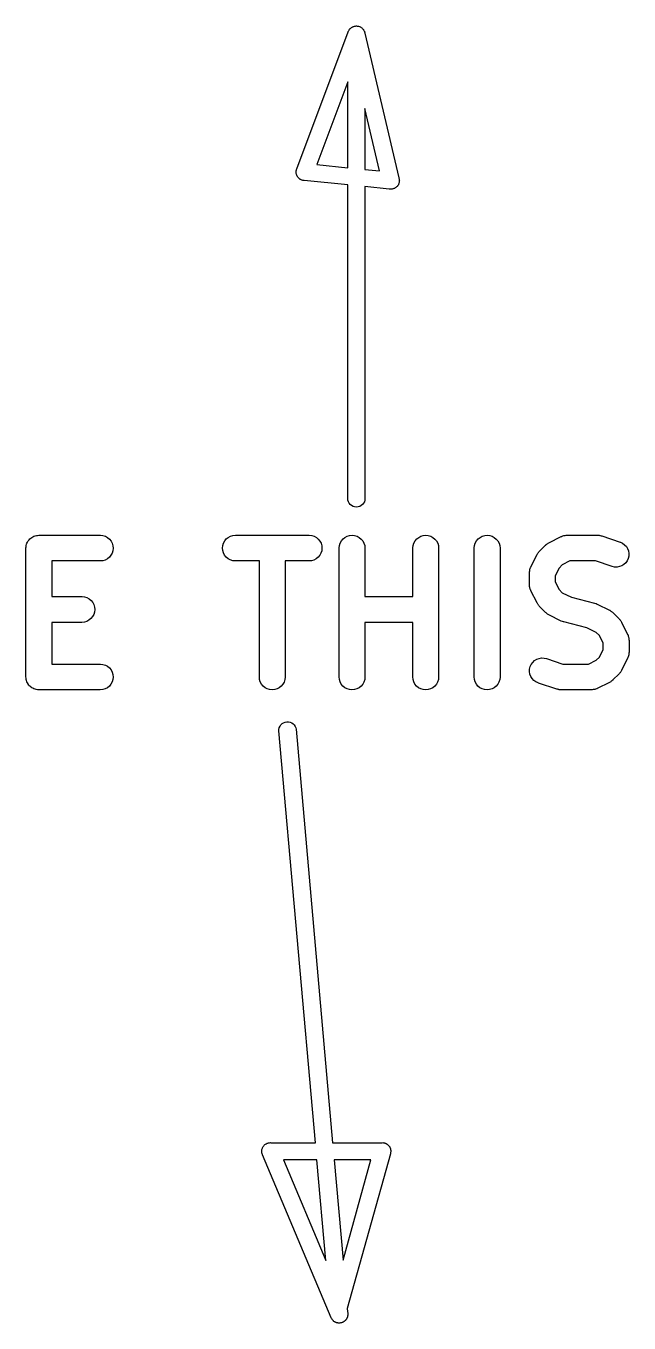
# Model space of a CAD drawing. Extents: x 74 to 212, y -170 to -83.
# Drawn here: x 124.38 to 131.4, y -148.91 to -133.81 of the extents above; entities that cross this region are included whole.
import ezdxf

# ---------------------------------------------------------------- set-up
doc = ezdxf.new("R2010")
doc.units = 0
doc.header["$MEASUREMENT"] = 0
doc.layers.add('BLACK', color=7, linetype='CONTINUOUS')

msp = doc.modelspace()

# ---------------------------------------------------------------- linework, layer by layer
at = {"layer": 'BLACK', "linetype": 'CONTINUOUS'}
for p, q in [((127.53, -135.469), (128.128, -133.875)), ((128.128, -133.875), (128.129, -133.87)), ((128.129, -133.87), (128.13, -133.869)), ((128.13, -133.867), (128.134, -133.86)), ((128.13, -133.869), (128.13, -133.867)), ((128.134, -133.86), (128.138, -133.853)), ((128.138, -133.853), (128.139, -133.851)), ((128.138, -133.853), (128.138, -133.853)), ((128.138, -133.853), (128.138, -133.853)), ((128.139, -133.851), (128.14, -133.85)), ((128.14, -133.85), (128.145, -133.844)), ((128.145, -133.844), (128.15, -133.837)), ((128.15, -133.837), (128.151, -133.836)), ((128.15, -133.837), (128.15, -133.837)), ((128.15, -133.837), (128.15, -133.837)), ((128.151, -133.836), (128.152, -133.835)), ((128.152, -133.835), (128.158, -133.829)), ((128.158, -133.829), (128.164, -133.824)), ((128.164, -133.824), (128.166, -133.823)), ((128.164, -133.824), (128.164, -133.824)), ((128.164, -133.824), (128.164, -133.824)), ((128.166, -133.823), (128.167, -133.822)), ((128.167, -133.822), (128.174, -133.818)), ((128.174, -133.818), (128.181, -133.814)), ((128.181, -133.814), (128.181, -133.814)), ((128.181, -133.814), (128.182, -133.814)), ((128.182, -133.814), (128.183, -133.814)), ((128.183, -133.814), (128.185, -133.813)), ((128.185, -133.813), (128.192, -133.81)), ((128.192, -133.81), (128.2, -133.808)), ((128.2, -133.808), (128.2, -133.808)), ((128.2, -133.808), (128.2, -133.808)), ((128.2, -133.808), (128.202, -133.808)), ((128.202, -133.808), (128.203, -133.807)), ((128.203, -133.807), (128.212, -133.806)), ((128.212, -133.806), (128.22, -133.805)), ((128.22, -133.805), (128.22, -133.805)), ((128.22, -133.805), (128.22, -133.805)), ((128.22, -133.805), (128.221, -133.805)), ((128.221, -133.805), (128.223, -133.805)), ((128.223, -133.805), (128.231, -133.806)), ((128.231, -133.806), (128.239, -133.807)), ((128.239, -133.807), (128.239, -133.807)), ((128.239, -133.807), (128.239, -133.807)), ((128.239, -133.807), (128.241, -133.807)), ((128.241, -133.807), (128.243, -133.807)), ((128.243, -133.807), (128.25, -133.809)), ((128.25, -133.809), (128.258, -133.812)), ((128.258, -133.812), (128.258, -133.812)), ((128.258, -133.812), (128.258, -133.812)), ((128.258, -133.812), (128.26, -133.812)), ((128.26, -133.812), (128.262, -133.813)), ((128.262, -133.813), (128.269, -133.817)), ((128.269, -133.817), (128.276, -133.82)), ((128.276, -133.82), (128.276, -133.82)), ((128.276, -133.82), (128.276, -133.82)), ((128.276, -133.82), (128.277, -133.821)), ((128.277, -133.821), (128.279, -133.822)), ((128.279, -133.822), (128.285, -133.827)), ((128.285, -133.827), (128.292, -133.832)), ((128.292, -133.832), (128.292, -133.832)), ((128.292, -133.832), (128.292, -133.832)), ((128.292, -133.832), (128.293, -133.834)), ((128.293, -133.834), (128.294, -133.835)), ((128.294, -133.835), (128.299, -133.841)), ((128.299, -133.841), (128.305, -133.847)), ((128.305, -133.847), (128.305, -133.847)), ((128.305, -133.847), (128.305, -133.847)), ((128.305, -133.847), (128.306, -133.849)), ((128.306, -133.849), (128.307, -133.85)), ((128.307, -133.85), (128.31, -133.857)), ((128.31, -133.857), (128.315, -133.864)), ((128.315, -133.864), (128.315, -133.864)), ((128.315, -133.864), (128.315, -133.864)), ((128.315, -133.864), (128.315, -133.866)), ((128.315, -133.866), (128.316, -133.867)), ((128.316, -133.867), (128.318, -133.875)), ((128.318, -133.875), (128.319, -133.878)), ((128.319, -133.878), (128.319, -133.878)), ((128.319, -133.878), (128.321, -133.883)), ((128.321, -133.883), (128.321, -133.884)), ((128.321, -133.884), (128.322, -133.886)), ((128.322, -133.886), (128.322, -133.889)), ((128.322, -133.889), (128.719, -135.575)), ((128.123, -134.457), (127.762, -135.419)), ((128.123, -135.455), (128.123, -134.457)), ((128.494, -135.492), (128.323, -134.767)), ((128.323, -134.767), (128.323, -135.475)), ((127.762, -135.419), (128.123, -135.455)), ((127.523, -135.496), (127.524, -135.493)), ((127.523, -135.502), (127.523, -135.496)), ((127.523, -135.509), (127.523, -135.502)), ((127.523, -135.512), (127.523, -135.509)), ((127.523, -135.515), (127.523, -135.512)), ((127.524, -135.522), (127.523, -135.515)), ((127.524, -135.489), (127.526, -135.483)), ((127.524, -135.493), (127.524, -135.489)), ((127.525, -135.529), (127.524, -135.522)), ((127.526, -135.532), (127.525, -135.529)), ((127.526, -135.483), (127.527, -135.476)), ((127.527, -135.535), (127.526, -135.532)), ((127.527, -135.476), (127.53, -135.469)), ((127.529, -135.541), (127.527, -135.535)), ((127.532, -135.547), (127.529, -135.541)), ((127.533, -135.55), (127.532, -135.547)), ((127.534, -135.553), (127.533, -135.55)), ((127.538, -135.559), (127.534, -135.553)), ((127.541, -135.564), (127.538, -135.559)), ((127.544, -135.567), (127.541, -135.564)), ((127.545, -135.569), (127.544, -135.567)), ((127.55, -135.574), (127.545, -135.569)), ((127.554, -135.579), (127.55, -135.574)), ((127.557, -135.581), (127.554, -135.579)), ((127.559, -135.583), (127.557, -135.581)), ((127.565, -135.587), (127.559, -135.583)), ((127.57, -135.591), (127.565, -135.587)), ((127.573, -135.592), (127.57, -135.591)), ((127.576, -135.594), (127.573, -135.592)), ((127.582, -135.597), (127.576, -135.594)), ((127.588, -135.6), (127.582, -135.597)), ((127.591, -135.601), (127.588, -135.6)), ((127.594, -135.602), (127.591, -135.601)), ((127.6, -135.603), (127.594, -135.602)), ((127.607, -135.605), (127.6, -135.603)), ((127.615, -135.605), (127.607, -135.605)), ((128.123, -135.656), (127.615, -135.605)), ((128.323, -135.475), (128.494, -135.492)), ((128.719, -135.575), (128.719, -135.577)), ((128.719, -135.577), (128.721, -135.585)), ((128.721, -135.585), (128.722, -135.588)), ((128.722, -135.588), (128.722, -135.589)), ((128.722, -135.589), (128.723, -135.596)), ((128.723, -135.596), (128.723, -135.599)), ((128.723, -135.599), (128.724, -135.602)), ((128.724, -135.602), (128.723, -135.609)), ((128.123, -139.311), (128.123, -135.656)), ((128.605, -135.704), (128.323, -135.676)), ((128.323, -135.676), (128.323, -139.311)), ((128.607, -135.705), (128.605, -135.704)), ((128.615, -135.705), (128.607, -135.705)), ((128.618, -135.706), (128.615, -135.705)), ((128.62, -135.706), (128.618, -135.706)), ((128.627, -135.706), (128.62, -135.706)), ((128.63, -135.706), (128.627, -135.706)), ((128.633, -135.706), (128.63, -135.706)), ((128.639, -135.704), (128.633, -135.706)), ((128.646, -135.703), (128.639, -135.704)), ((128.649, -135.702), (128.646, -135.703)), ((128.652, -135.702), (128.649, -135.702)), ((128.658, -135.699), (128.652, -135.702)), ((128.665, -135.697), (128.658, -135.699)), ((128.667, -135.696), (128.665, -135.697)), ((128.67, -135.694), (128.667, -135.696)), ((128.676, -135.691), (128.67, -135.694)), ((128.682, -135.687), (128.676, -135.691)), ((128.684, -135.685), (128.682, -135.687)), ((128.687, -135.683), (128.684, -135.685)), ((128.691, -135.679), (128.687, -135.683)), ((128.697, -135.674), (128.691, -135.679)), ((128.698, -135.672), (128.697, -135.674)), ((128.701, -135.67), (128.698, -135.672)), ((128.704, -135.664), (128.701, -135.67)), ((128.709, -135.659), (128.704, -135.664)), ((128.71, -135.656), (128.709, -135.659)), ((128.712, -135.653), (128.71, -135.656)), ((128.714, -135.647), (128.712, -135.653)), ((128.717, -135.641), (128.714, -135.647)), ((128.718, -135.638), (128.717, -135.641)), ((128.719, -135.635), (128.718, -135.638)), ((128.721, -135.628), (128.719, -135.635)), ((128.722, -135.622), (128.721, -135.628)), ((128.723, -135.616), (128.722, -135.619)), ((128.722, -135.619), (128.722, -135.622)), ((128.723, -135.609), (128.723, -135.616)), ((128.125, -139.325), (128.123, -139.311)), ((128.13, -139.344), (128.125, -139.325)), ((128.14, -139.362), (128.13, -139.344)), ((128.152, -139.377), (128.14, -139.362)), ((128.167, -139.389), (128.152, -139.377)), ((128.294, -139.377), (128.279, -139.389)), ((128.307, -139.362), (128.294, -139.377)), ((128.316, -139.344), (128.307, -139.362)), ((128.322, -139.325), (128.316, -139.344)), ((128.323, -139.311), (128.322, -139.325)), ((128.185, -139.399), (128.167, -139.389)), ((128.203, -139.404), (128.185, -139.399)), ((128.223, -139.406), (128.203, -139.404)), ((128.243, -139.404), (128.223, -139.406)), ((128.262, -139.399), (128.243, -139.404)), ((128.279, -139.389), (128.262, -139.399)), ((124.388, -139.84), (124.392, -139.826)), ((124.392, -139.825), (124.399, -139.813)), ((124.392, -139.826), (124.392, -139.825)), ((124.392, -139.826), (124.392, -139.826)), ((124.399, -139.813), (124.406, -139.8)), ((124.406, -139.8), (124.416, -139.789)), ((124.406, -139.8), (124.406, -139.8)), ((124.406, -139.8), (124.406, -139.8)), ((124.416, -139.789), (124.425, -139.778)), ((124.425, -139.777), (124.436, -139.768)), ((124.425, -139.778), (124.425, -139.777)), ((124.425, -139.777), (124.425, -139.777)), ((124.436, -139.768), (124.447, -139.759)), ((124.447, -139.759), (124.448, -139.759)), ((124.448, -139.759), (124.461, -139.752)), ((124.448, -139.759), (124.448, -139.759)), ((124.461, -139.752), (124.473, -139.746)), ((124.473, -139.746), (124.474, -139.745)), ((124.474, -139.745), (124.488, -139.741)), ((124.474, -139.745), (124.474, -139.745)), ((124.488, -139.741), (124.501, -139.737)), ((124.501, -139.737), (124.502, -139.737)), ((124.502, -139.737), (124.516, -139.736)), ((124.502, -139.737), (124.502, -139.737)), ((124.516, -139.736), (124.53, -139.734)), ((124.53, -139.734), (125.245, -139.734)), ((125.245, -139.734), (125.247, -139.734)), ((125.247, -139.734), (125.276, -139.738)), ((125.276, -139.738), (125.304, -139.746)), ((125.304, -139.746), (125.329, -139.76)), ((125.329, -139.76), (125.352, -139.779)), ((125.352, -139.779), (125.37, -139.802)), ((125.37, -139.802), (125.384, -139.828)), ((125.384, -139.828), (125.392, -139.856)), ((126.669, -139.854), (126.678, -139.826)), ((126.678, -139.826), (126.692, -139.8)), ((126.692, -139.8), (126.71, -139.778)), ((126.71, -139.778), (126.733, -139.759)), ((126.733, -139.759), (126.759, -139.746)), ((126.759, -139.746), (126.787, -139.737)), ((126.787, -139.737), (126.816, -139.734)), ((126.816, -139.734), (127.673, -139.734)), ((127.673, -139.734), (127.675, -139.734)), ((127.675, -139.734), (127.704, -139.738)), ((127.704, -139.738), (127.732, -139.746)), ((127.732, -139.746), (127.758, -139.76)), ((127.758, -139.76), (127.78, -139.779)), ((127.78, -139.779), (127.799, -139.802)), ((127.799, -139.802), (127.812, -139.828)), ((127.812, -139.828), (127.82, -139.856)), ((128.026, -139.853), (128.035, -139.825)), ((128.035, -139.825), (128.049, -139.8)), ((128.049, -139.8), (128.068, -139.777)), ((128.068, -139.777), (128.091, -139.759)), ((128.091, -139.759), (128.117, -139.745)), ((128.117, -139.745), (128.145, -139.737)), ((128.145, -139.737), (128.174, -139.734)), ((128.174, -139.734), (128.203, -139.737)), ((128.203, -139.737), (128.231, -139.746)), ((128.231, -139.746), (128.257, -139.76)), ((128.257, -139.76), (128.28, -139.779)), ((128.28, -139.779), (128.298, -139.801)), ((128.298, -139.801), (128.312, -139.827)), ((128.312, -139.827), (128.32, -139.855)), ((128.884, -139.853), (128.892, -139.825)), ((128.892, -139.825), (128.906, -139.8)), ((128.906, -139.8), (128.925, -139.777)), ((128.925, -139.777), (128.948, -139.759)), ((128.948, -139.759), (128.974, -139.745)), ((128.974, -139.745), (129.002, -139.737)), ((129.002, -139.737), (129.031, -139.734)), ((129.031, -139.734), (129.06, -139.737)), ((129.06, -139.737), (129.088, -139.746)), ((129.088, -139.746), (129.114, -139.76)), ((129.114, -139.76), (129.137, -139.779)), ((129.137, -139.779), (129.155, -139.801)), ((129.155, -139.801), (129.169, -139.827)), ((129.169, -139.827), (129.177, -139.855)), ((129.598, -139.853), (129.607, -139.825)), ((129.607, -139.825), (129.621, -139.8)), ((129.621, -139.8), (129.64, -139.777)), ((129.64, -139.777), (129.662, -139.759)), ((129.662, -139.759), (129.688, -139.745)), ((129.688, -139.745), (129.716, -139.737)), ((129.716, -139.737), (129.746, -139.734)), ((129.746, -139.734), (129.775, -139.737)), ((129.775, -139.737), (129.803, -139.746)), ((129.803, -139.746), (129.828, -139.76)), ((129.828, -139.76), (129.851, -139.779)), ((129.851, -139.779), (129.869, -139.801)), ((129.869, -139.801), (129.883, -139.827)), ((129.883, -139.827), (129.892, -139.855)), ((130.438, -139.837), (130.444, -139.834)), ((130.444, -139.834), (130.449, -139.83)), ((130.449, -139.83), (130.456, -139.826)), ((130.456, -139.826), (130.463, -139.822)), ((130.463, -139.822), (130.606, -139.75)), ((130.606, -139.75), (130.608, -139.749)), ((130.608, -139.749), (130.612, -139.748)), ((130.612, -139.748), (130.616, -139.746)), ((130.616, -139.746), (130.626, -139.743)), ((130.626, -139.743), (130.635, -139.739)), ((130.635, -139.739), (130.64, -139.738)), ((130.64, -139.738), (130.644, -139.737)), ((130.644, -139.737), (130.654, -139.736)), ((130.654, -139.736), (130.664, -139.735)), ((130.664, -139.735), (130.669, -139.735)), ((130.669, -139.735), (130.673, -139.734)), ((130.673, -139.734), (131.03, -139.734)), ((131.03, -139.734), (131.032, -139.734)), ((131.032, -139.734), (131.041, -139.735)), ((131.041, -139.735), (131.049, -139.735)), ((131.049, -139.735), (131.055, -139.737)), ((131.055, -139.737), (131.061, -139.738)), ((131.061, -139.738), (131.069, -139.74)), ((131.069, -139.74), (131.078, -139.742)), ((131.078, -139.742), (131.292, -139.813)), ((131.292, -139.813), (131.294, -139.814)), ((131.294, -139.814), (131.32, -139.826)), ((131.32, -139.826), (131.344, -139.844)), ((124.38, -139.882), (124.382, -139.868)), ((124.38, -139.883), (124.38, -139.882)), ((124.38, -139.884), (124.38, -139.883)), ((124.38, -139.883), (124.38, -139.883)), ((124.38, -139.883), (124.38, -139.883)), ((124.38, -141.384), (124.38, -139.884)), ((124.382, -139.868), (124.383, -139.854)), ((124.383, -139.854), (124.384, -139.853)), ((124.383, -139.854), (124.383, -139.854)), ((124.384, -139.853), (124.388, -139.84)), ((125.369, -139.968), (125.35, -139.991)), ((125.383, -139.942), (125.369, -139.968)), ((125.391, -139.914), (125.383, -139.942)), ((125.395, -139.885), (125.391, -139.914)), ((125.392, -139.856), (125.395, -139.885)), ((126.666, -139.883), (126.669, -139.854)), ((126.669, -139.912), (126.666, -139.883)), ((126.677, -139.94), (126.669, -139.912)), ((126.69, -139.966), (126.677, -139.94)), ((126.709, -139.989), (126.69, -139.966)), ((127.797, -139.968), (127.779, -139.991)), ((127.811, -139.942), (127.797, -139.968)), ((127.82, -139.914), (127.811, -139.942)), ((127.82, -139.856), (127.823, -139.885)), ((127.823, -139.885), (127.82, -139.914)), ((128.023, -139.882), (128.026, -139.853)), ((128.023, -139.884), (128.023, -139.882)), ((128.023, -141.384), (128.023, -139.884)), ((128.32, -139.855), (128.323, -139.884)), ((128.323, -139.884), (128.323, -140.449)), ((128.88, -139.882), (128.884, -139.853)), ((128.88, -139.884), (128.88, -139.882)), ((128.88, -140.449), (128.88, -139.884)), ((129.177, -139.855), (129.18, -139.884)), ((129.18, -139.884), (129.18, -141.384)), ((129.595, -139.882), (129.598, -139.853)), ((129.595, -139.884), (129.595, -139.882)), ((129.595, -141.384), (129.595, -139.884)), ((129.892, -139.855), (129.895, -139.884)), ((129.895, -139.884), (129.895, -141.384)), ((130.253, -140.103), (130.325, -139.96)), ((130.325, -139.96), (130.326, -139.958)), ((130.326, -139.958), (130.33, -139.951)), ((130.33, -139.951), (130.334, -139.944)), ((130.334, -139.944), (130.338, -139.939)), ((130.338, -139.939), (130.342, -139.934)), ((130.342, -139.934), (130.347, -139.928)), ((130.347, -139.928), (130.353, -139.921)), ((130.353, -139.921), (130.424, -139.85)), ((130.424, -139.85), (130.426, -139.848)), ((130.426, -139.848), (130.432, -139.843)), ((130.432, -139.843), (130.438, -139.837)), ((131.344, -139.844), (131.364, -139.865)), ((131.364, -139.865), (131.379, -139.89)), ((131.379, -139.89), (131.39, -139.917)), ((131.393, -139.976), (131.386, -140.004)), ((131.39, -139.917), (131.394, -139.946)), ((131.394, -139.946), (131.393, -139.976)), ((125.245, -140.034), (124.68, -140.034)), ((124.68, -140.034), (124.68, -140.449)), ((125.274, -140.031), (125.245, -140.034)), ((125.302, -140.023), (125.274, -140.031)), ((125.328, -140.009), (125.302, -140.023)), ((125.35, -139.991), (125.328, -140.009)), ((126.731, -140.008), (126.709, -139.989)), ((126.757, -140.022), (126.731, -140.008)), ((126.785, -140.031), (126.757, -140.022)), ((126.814, -140.034), (126.785, -140.031)), ((126.816, -140.034), (126.814, -140.034)), ((127.095, -140.034), (126.816, -140.034)), ((127.095, -141.384), (127.095, -140.034)), ((127.673, -140.034), (127.395, -140.034)), ((127.395, -140.034), (127.395, -141.384)), ((127.702, -140.031), (127.673, -140.034)), ((127.73, -140.023), (127.702, -140.031)), ((127.756, -140.009), (127.73, -140.023)), ((127.779, -139.991), (127.756, -140.009)), ((130.241, -140.139), (130.242, -140.135)), ((130.242, -140.135), (130.243, -140.13)), ((130.243, -140.13), (130.246, -140.121)), ((130.246, -140.121), (130.25, -140.111)), ((130.25, -140.111), (130.252, -140.107)), ((130.252, -140.107), (130.253, -140.103)), ((130.582, -140.116), (130.537, -140.205)), ((130.619, -140.079), (130.582, -140.116)), ((130.708, -140.034), (130.619, -140.079)), ((131.006, -140.034), (130.708, -140.034)), ((131.197, -140.098), (131.006, -140.034)), ((131.226, -140.104), (131.197, -140.098)), ((131.255, -140.105), (131.226, -140.104)), ((131.284, -140.1), (131.255, -140.105)), ((131.311, -140.09), (131.284, -140.1)), ((131.336, -140.075), (131.311, -140.09)), ((131.357, -140.055), (131.336, -140.075)), ((131.374, -140.031), (131.357, -140.055)), ((131.386, -140.004), (131.374, -140.031)), ((130.237, -140.168), (130.238, -140.163)), ((130.237, -140.17), (130.237, -140.168)), ((130.237, -140.313), (130.237, -140.17)), ((130.238, -140.159), (130.24, -140.149)), ((130.238, -140.163), (130.238, -140.159)), ((130.24, -140.149), (130.241, -140.139)), ((130.537, -140.205), (130.537, -140.277)), ((130.537, -140.277), (130.582, -140.367)), ((130.238, -140.317), (130.237, -140.313)), ((130.238, -140.322), (130.238, -140.317)), ((130.239, -140.332), (130.238, -140.322)), ((130.24, -140.342), (130.239, -140.332)), ((130.242, -140.346), (130.24, -140.342)), ((130.242, -140.351), (130.242, -140.346)), ((130.246, -140.36), (130.242, -140.351)), ((130.249, -140.37), (130.246, -140.36)), ((130.251, -140.374), (130.249, -140.37)), ((130.252, -140.378), (130.251, -140.374)), ((130.253, -140.38), (130.252, -140.378)), ((130.325, -140.523), (130.253, -140.38)), ((130.582, -140.367), (130.619, -140.404)), ((130.619, -140.404), (130.725, -140.457)), ((124.68, -140.449), (125.03, -140.449)), ((125.03, -140.449), (125.032, -140.449)), ((125.032, -140.449), (125.061, -140.452)), ((125.061, -140.452), (125.089, -140.461)), ((125.089, -140.461), (125.115, -140.475)), ((125.115, -140.475), (125.137, -140.494)), ((125.137, -140.494), (125.156, -140.516)), ((125.156, -140.516), (125.169, -140.542)), ((125.169, -140.542), (125.178, -140.57)), ((125.178, -140.57), (125.18, -140.6)), ((128.323, -140.449), (128.88, -140.449)), ((130.329, -140.53), (130.325, -140.523)), ((130.333, -140.537), (130.329, -140.53)), ((130.337, -140.542), (130.333, -140.537)), ((130.34, -140.548), (130.337, -140.542)), ((130.346, -140.554), (130.34, -140.548)), ((130.351, -140.56), (130.346, -140.554)), ((130.353, -140.562), (130.351, -140.56)), ((130.424, -140.633), (130.353, -140.562)), ((130.725, -140.457), (130.995, -140.524)), ((130.995, -140.524), (130.997, -140.525)), ((130.997, -140.525), (130.998, -140.525)), ((130.998, -140.525), (130.999, -140.525)), ((130.999, -140.525), (131.012, -140.53)), ((131.012, -140.53), (131.025, -140.535)), ((131.025, -140.535), (131.025, -140.536)), ((131.025, -140.536), (131.026, -140.536)), ((131.026, -140.536), (131.169, -140.607)), ((125.087, -140.737), (125.059, -140.746)), ((125.113, -140.723), (125.087, -140.737)), ((125.136, -140.705), (125.113, -140.723)), ((125.155, -140.682), (125.136, -140.705)), ((125.169, -140.657), (125.155, -140.682)), ((125.177, -140.629), (125.169, -140.657)), ((125.18, -140.6), (125.177, -140.629)), ((130.431, -140.639), (130.424, -140.633)), ((130.437, -140.644), (130.431, -140.639)), ((130.442, -140.648), (130.437, -140.644)), ((130.447, -140.652), (130.442, -140.648)), ((130.454, -140.656), (130.447, -140.652)), ((130.461, -140.66), (130.454, -140.656)), ((130.463, -140.661), (130.461, -140.66)), ((130.606, -140.733), (130.463, -140.661)), ((130.607, -140.733), (130.606, -140.733)), ((130.62, -140.738), (130.607, -140.733)), ((130.607, -140.733), (130.607, -140.733)), ((130.633, -140.743), (130.62, -140.738)), ((131.169, -140.607), (131.171, -140.608)), ((131.171, -140.608), (131.178, -140.613)), ((131.178, -140.613), (131.185, -140.617)), ((131.185, -140.617), (131.19, -140.621)), ((131.19, -140.621), (131.195, -140.624)), ((131.195, -140.624), (131.201, -140.63)), ((131.201, -140.63), (131.208, -140.635)), ((131.208, -140.635), (131.279, -140.707)), ((131.279, -140.707), (131.281, -140.708)), ((131.281, -140.708), (131.286, -140.715)), ((131.286, -140.715), (131.292, -140.721)), ((131.292, -140.721), (131.295, -140.726)), ((131.295, -140.726), (131.299, -140.731)), ((131.299, -140.731), (131.303, -140.739)), ((131.303, -140.739), (131.307, -140.746)), ((125.03, -140.749), (124.68, -140.749)), ((124.68, -140.749), (124.68, -141.234)), ((125.059, -140.746), (125.03, -140.749)), ((128.88, -140.749), (128.323, -140.749)), ((128.323, -140.749), (128.323, -141.384)), ((128.88, -141.384), (128.88, -140.749)), ((130.634, -140.743), (130.633, -140.743)), ((130.635, -140.744), (130.634, -140.743)), ((130.637, -140.744), (130.635, -140.744)), ((130.906, -140.811), (130.637, -140.744)), ((131.013, -140.865), (130.906, -140.811)), ((131.05, -140.902), (131.013, -140.865)), ((131.307, -140.746), (131.379, -140.889)), ((131.379, -140.889), (131.38, -140.89)), ((131.38, -140.89), (131.381, -140.895)), ((131.095, -140.991), (131.05, -140.902)), ((131.095, -141.063), (131.095, -140.991)), ((131.381, -140.895), (131.383, -140.899)), ((131.383, -140.899), (131.386, -140.908)), ((131.386, -140.908), (131.39, -140.918)), ((131.39, -140.918), (131.39, -140.922)), ((131.39, -140.922), (131.392, -140.927)), ((131.392, -140.927), (131.393, -140.937)), ((131.393, -140.937), (131.394, -140.947)), ((131.394, -140.947), (131.394, -140.951)), ((131.394, -140.951), (131.395, -140.956)), ((131.395, -140.956), (131.395, -141.099)), ((130.275, -141.214), (130.296, -141.194)), ((130.296, -141.194), (130.321, -141.178)), ((130.321, -141.178), (130.348, -141.168)), ((130.348, -141.168), (130.377, -141.163)), ((130.377, -141.163), (130.406, -141.164)), ((130.406, -141.164), (130.435, -141.171)), ((130.435, -141.171), (130.626, -141.234)), ((130.923, -141.234), (131.013, -141.19)), ((131.013, -141.19), (131.05, -141.153)), ((131.05, -141.153), (131.095, -141.063)), ((131.379, -141.166), (131.307, -141.308)), ((131.38, -141.161), (131.379, -141.166)), ((131.382, -141.158), (131.38, -141.161)), ((131.385, -141.148), (131.382, -141.158)), ((131.389, -141.138), (131.385, -141.148)), ((131.39, -141.134), (131.389, -141.138)), ((131.391, -141.13), (131.39, -141.134)), ((131.392, -141.12), (131.391, -141.13)), ((131.394, -141.109), (131.392, -141.12)), ((131.395, -141.101), (131.394, -141.105)), ((131.394, -141.105), (131.394, -141.109)), ((131.395, -141.099), (131.395, -141.101)), ((124.68, -141.234), (125.245, -141.234)), ((125.245, -141.234), (125.247, -141.234)), ((125.247, -141.234), (125.276, -141.238)), ((125.276, -141.238), (125.304, -141.246)), ((125.304, -141.246), (125.329, -141.26)), ((125.329, -141.26), (125.352, -141.279)), ((125.352, -141.279), (125.37, -141.302)), ((125.37, -141.302), (125.384, -141.328)), ((125.384, -141.328), (125.392, -141.356)), ((130.238, -141.322), (130.239, -141.293)), ((130.242, -141.351), (130.238, -141.322)), ((130.239, -141.293), (130.245, -141.264)), ((130.245, -141.264), (130.258, -141.238)), ((130.258, -141.238), (130.275, -141.214)), ((130.626, -141.234), (130.923, -141.234)), ((131.285, -141.341), (131.279, -141.347)), ((131.29, -141.335), (131.285, -141.341)), ((131.294, -141.33), (131.29, -141.335)), ((131.298, -141.325), (131.294, -141.33)), ((131.302, -141.317), (131.298, -141.325)), ((131.306, -141.31), (131.302, -141.317)), ((131.307, -141.308), (131.306, -141.31)), ((124.382, -141.398), (124.38, -141.384)), ((124.383, -141.412), (124.382, -141.398)), ((124.383, -141.413), (124.383, -141.412)), ((124.387, -141.427), (124.383, -141.413)), ((124.383, -141.413), (124.383, -141.413)), ((124.391, -141.44), (124.387, -141.427)), ((124.391, -141.441), (124.391, -141.44)), ((124.392, -141.441), (124.391, -141.441)), ((124.398, -141.454), (124.392, -141.441)), ((124.405, -141.466), (124.398, -141.454)), ((124.405, -141.467), (124.405, -141.466)), ((124.414, -141.478), (124.405, -141.467)), ((124.405, -141.467), (124.405, -141.467)), ((124.423, -141.489), (124.414, -141.478)), ((124.423, -141.49), (124.423, -141.489)), ((124.424, -141.49), (124.423, -141.49)), ((124.435, -141.499), (124.424, -141.49)), ((125.35, -141.491), (125.328, -141.509)), ((125.369, -141.468), (125.35, -141.491)), ((125.383, -141.442), (125.369, -141.468)), ((125.391, -141.414), (125.383, -141.442)), ((125.395, -141.385), (125.391, -141.414)), ((125.392, -141.356), (125.395, -141.385)), ((127.097, -141.413), (127.095, -141.384)), ((127.106, -141.441), (127.097, -141.413)), ((127.12, -141.467), (127.106, -141.441)), ((127.138, -141.49), (127.12, -141.467)), ((127.161, -141.509), (127.138, -141.49)), ((127.349, -141.491), (127.327, -141.51)), ((127.368, -141.469), (127.349, -141.491)), ((127.382, -141.443), (127.368, -141.469)), ((127.391, -141.415), (127.382, -141.443)), ((127.395, -141.386), (127.391, -141.415)), ((127.395, -141.384), (127.395, -141.386)), ((128.026, -141.413), (128.023, -141.384)), ((128.034, -141.441), (128.026, -141.413)), ((128.048, -141.467), (128.034, -141.441)), ((128.067, -141.49), (128.048, -141.467)), ((128.089, -141.509), (128.067, -141.49)), ((128.278, -141.491), (128.255, -141.51)), ((128.297, -141.469), (128.278, -141.491)), ((128.311, -141.443), (128.297, -141.469)), ((128.32, -141.415), (128.311, -141.443)), ((128.323, -141.386), (128.32, -141.415)), ((128.323, -141.384), (128.323, -141.386)), ((128.883, -141.413), (128.88, -141.384)), ((128.892, -141.441), (128.883, -141.413)), ((128.905, -141.467), (128.892, -141.441)), ((128.924, -141.49), (128.905, -141.467)), ((128.946, -141.509), (128.924, -141.49)), ((129.135, -141.491), (129.112, -141.51)), ((129.154, -141.469), (129.135, -141.491)), ((129.168, -141.443), (129.154, -141.469)), ((129.177, -141.415), (129.168, -141.443)), ((129.18, -141.386), (129.177, -141.415)), ((129.18, -141.384), (129.18, -141.386)), ((129.597, -141.413), (129.595, -141.384)), ((129.606, -141.441), (129.597, -141.413)), ((129.62, -141.467), (129.606, -141.441)), ((129.638, -141.49), (129.62, -141.467)), ((129.661, -141.509), (129.638, -141.49)), ((129.849, -141.491), (129.827, -141.51)), ((129.868, -141.469), (129.849, -141.491)), ((129.882, -141.443), (129.868, -141.469)), ((129.891, -141.415), (129.882, -141.443)), ((129.895, -141.386), (129.891, -141.415)), ((129.895, -141.384), (129.895, -141.386)), ((130.253, -141.379), (130.242, -141.351)), ((130.268, -141.403), (130.253, -141.379)), ((130.288, -141.425), (130.268, -141.403)), ((130.311, -141.442), (130.288, -141.425)), ((130.338, -141.454), (130.311, -141.442)), ((130.34, -141.455), (130.338, -141.454)), ((130.554, -141.527), (130.34, -141.455)), ((131.169, -141.447), (131.026, -141.518)), ((131.176, -141.443), (131.169, -141.447)), ((131.183, -141.439), (131.176, -141.443)), ((131.188, -141.435), (131.183, -141.439)), ((131.194, -141.431), (131.188, -141.435)), ((131.2, -141.426), (131.194, -141.431)), ((131.206, -141.42), (131.2, -141.426)), ((131.208, -141.419), (131.206, -141.42)), ((131.279, -141.347), (131.208, -141.419)), ((124.445, -141.508), (124.435, -141.499)), ((124.446, -141.508), (124.445, -141.508)), ((124.446, -141.509), (124.446, -141.508)), ((124.459, -141.515), (124.446, -141.509)), ((124.471, -141.522), (124.459, -141.515)), ((124.472, -141.522), (124.471, -141.522)), ((124.472, -141.523), (124.472, -141.522)), ((124.486, -141.527), (124.472, -141.523)), ((124.499, -141.531), (124.486, -141.527)), ((124.5, -141.531), (124.499, -141.531)), ((124.514, -141.533), (124.5, -141.531)), ((124.5, -141.531), (124.5, -141.531)), ((124.528, -141.534), (124.514, -141.533)), ((124.529, -141.534), (124.528, -141.534)), ((124.53, -141.534), (124.529, -141.534)), ((124.529, -141.534), (124.529, -141.534)), ((124.529, -141.534), (124.529, -141.534)), ((125.245, -141.534), (124.53, -141.534)), ((125.274, -141.531), (125.245, -141.534)), ((125.302, -141.523), (125.274, -141.531)), ((125.328, -141.509), (125.302, -141.523)), ((127.186, -141.523), (127.161, -141.509)), ((127.214, -141.531), (127.186, -141.523)), ((127.243, -141.534), (127.214, -141.531)), ((127.273, -141.532), (127.243, -141.534)), ((127.301, -141.523), (127.273, -141.532)), ((127.327, -141.51), (127.301, -141.523)), ((128.115, -141.523), (128.089, -141.509)), ((128.143, -141.531), (128.115, -141.523)), ((128.172, -141.534), (128.143, -141.531)), ((128.201, -141.532), (128.172, -141.534)), ((128.229, -141.523), (128.201, -141.532)), ((128.255, -141.51), (128.229, -141.523)), ((128.972, -141.523), (128.946, -141.509)), ((129, -141.531), (128.972, -141.523)), ((129.029, -141.534), (129, -141.531)), ((129.058, -141.532), (129.029, -141.534)), ((129.086, -141.523), (129.058, -141.532)), ((129.112, -141.51), (129.086, -141.523)), ((129.686, -141.523), (129.661, -141.509)), ((129.714, -141.531), (129.686, -141.523)), ((129.743, -141.534), (129.714, -141.531)), ((129.773, -141.532), (129.743, -141.534)), ((129.801, -141.523), (129.773, -141.532)), ((129.827, -141.51), (129.801, -141.523)), ((130.562, -141.528), (130.554, -141.527)), ((130.57, -141.531), (130.562, -141.528)), ((130.577, -141.532), (130.57, -141.531)), ((130.583, -141.533), (130.577, -141.532)), ((130.591, -141.533), (130.583, -141.533)), ((130.6, -141.534), (130.591, -141.533)), ((130.602, -141.534), (130.6, -141.534)), ((130.959, -141.534), (130.602, -141.534)), ((130.963, -141.534), (130.959, -141.534)), ((130.968, -141.534), (130.963, -141.534)), ((130.978, -141.532), (130.968, -141.534)), ((130.988, -141.531), (130.978, -141.532)), ((130.992, -141.53), (130.988, -141.531)), ((130.997, -141.529), (130.992, -141.53)), ((131.006, -141.526), (130.997, -141.529)), ((131.016, -141.523), (131.006, -141.526)), ((131.02, -141.521), (131.016, -141.523)), ((131.024, -141.519), (131.02, -141.521)), ((131.026, -141.518), (131.024, -141.519)), ((127.335, -141.957), (127.346, -141.941)), ((127.346, -141.941), (127.36, -141.927)), ((127.36, -141.927), (127.377, -141.917)), ((127.377, -141.917), (127.395, -141.909)), ((127.395, -141.909), (127.414, -141.906)), ((127.414, -141.906), (127.434, -141.906)), ((127.434, -141.906), (127.453, -141.91)), ((127.453, -141.91), (127.471, -141.918)), ((127.471, -141.918), (127.488, -141.929)), ((127.488, -141.929), (127.501, -141.943)), ((127.501, -141.943), (127.512, -141.959)), ((127.323, -141.995), (127.327, -141.976)), ((127.323, -142.01), (127.323, -141.995)), ((127.746, -146.806), (127.323, -142.01)), ((127.327, -141.976), (127.335, -141.957)), ((127.512, -141.959), (127.52, -141.977)), ((127.52, -141.977), (127.522, -141.992)), ((127.522, -141.992), (127.947, -146.806)), ((127.123, -146.906), (127.124, -146.896)), ((127.124, -146.916), (127.123, -146.906)), ((127.123, -146.906), (127.123, -146.906)), ((127.123, -146.906), (127.123, -146.906)), ((127.124, -146.887), (127.125, -146.886)), ((127.124, -146.896), (127.124, -146.887)), ((127.125, -146.925), (127.124, -146.916)), ((127.125, -146.886), (127.127, -146.877)), ((127.125, -146.886), (127.125, -146.886)), ((127.125, -146.926), (127.125, -146.925)), ((127.127, -146.935), (127.125, -146.926)), ((127.125, -146.926), (127.125, -146.926)), ((127.127, -146.877), (127.13, -146.868)), ((127.13, -146.867), (127.135, -146.859)), ((127.13, -146.868), (127.13, -146.867)), ((127.13, -146.868), (127.13, -146.868)), ((127.135, -146.859), (127.139, -146.85)), ((127.139, -146.85), (127.139, -146.85)), ((127.139, -146.85), (127.14, -146.85)), ((127.14, -146.85), (127.146, -146.842)), ((127.146, -146.842), (127.152, -146.835)), ((127.152, -146.835), (127.16, -146.828)), ((127.152, -146.835), (127.152, -146.835)), ((127.152, -146.835), (127.152, -146.835)), ((127.16, -146.828), (127.167, -146.822)), ((127.167, -146.822), (127.176, -146.818)), ((127.167, -146.822), (127.167, -146.822)), ((127.167, -146.822), (127.167, -146.822)), ((127.176, -146.818), (127.184, -146.813)), ((127.184, -146.813), (127.184, -146.813)), ((127.184, -146.813), (127.185, -146.813)), ((127.185, -146.813), (127.194, -146.81)), ((127.194, -146.81), (127.203, -146.807)), ((127.203, -146.807), (127.213, -146.806)), ((127.203, -146.807), (127.203, -146.807)), ((127.203, -146.807), (127.203, -146.807)), ((127.213, -146.806), (127.223, -146.805)), ((127.223, -146.805), (127.228, -146.806)), ((127.228, -146.806), (127.746, -146.806)), ((127.947, -146.806), (128.522, -146.806)), ((128.522, -146.806), (128.531, -146.805)), ((128.531, -146.805), (128.537, -146.807)), ((128.537, -146.807), (128.543, -146.807)), ((128.543, -146.807), (128.546, -146.808)), ((128.546, -146.808), (128.55, -146.809)), ((128.55, -146.809), (128.556, -146.811)), ((128.556, -146.811), (128.562, -146.813)), ((128.562, -146.813), (128.565, -146.815)), ((128.565, -146.815), (128.568, -146.816)), ((128.568, -146.816), (128.574, -146.819)), ((128.574, -146.819), (128.579, -146.822)), ((128.579, -146.822), (128.582, -146.825)), ((128.582, -146.825), (128.585, -146.827)), ((128.585, -146.827), (128.589, -146.831)), ((128.589, -146.831), (128.594, -146.835)), ((128.594, -146.835), (128.597, -146.838)), ((128.597, -146.838), (128.599, -146.84)), ((128.599, -146.84), (128.603, -146.845)), ((128.603, -146.845), (128.607, -146.85)), ((128.607, -146.85), (128.608, -146.853)), ((128.608, -146.853), (128.611, -146.856)), ((128.611, -146.856), (128.613, -146.862)), ((128.613, -146.862), (128.616, -146.867)), ((128.616, -146.867), (128.617, -146.871)), ((128.617, -146.871), (128.619, -146.874)), ((128.619, -146.874), (128.62, -146.88)), ((128.622, -146.925), (128.619, -146.934)), ((128.62, -146.88), (128.622, -146.886)), ((128.622, -146.886), (128.622, -146.89)), ((128.622, -146.89), (128.623, -146.893)), ((128.623, -146.913), (128.622, -146.919)), ((128.622, -146.919), (128.622, -146.925)), ((128.623, -146.893), (128.623, -146.9)), ((128.623, -146.9), (128.624, -146.906)), ((128.624, -146.906), (128.623, -146.909)), ((128.623, -146.909), (128.623, -146.913)), ((127.13, -146.944), (127.127, -146.935)), ((127.133, -146.949), (127.13, -146.944)), ((127.931, -148.844), (127.133, -146.949)), ((127.374, -147.006), (127.867, -148.178)), ((127.764, -147.006), (127.374, -147.006)), ((127.867, -148.178), (127.764, -147.006)), ((127.965, -147.006), (128.068, -148.172)), ((128.392, -147.006), (127.965, -147.006)), ((128.068, -148.172), (128.392, -147.006)), ((128.619, -146.934), (128.118, -148.737)), ((128.118, -148.737), (128.118, -148.739)), ((128.118, -148.739), (128.123, -148.796)), ((127.934, -148.852), (127.931, -148.844)), ((127.937, -148.857), (127.934, -148.852)), ((127.94, -148.862), (127.937, -148.857)), ((127.943, -148.865), (127.94, -148.862)), ((127.945, -148.869), (127.943, -148.865)), ((127.949, -148.873), (127.945, -148.869)), ((127.952, -148.877), (127.949, -148.873)), ((127.956, -148.88), (127.952, -148.877)), ((127.959, -148.883), (127.956, -148.88)), ((127.963, -148.886), (127.959, -148.883)), ((127.968, -148.89), (127.963, -148.886)), ((127.971, -148.891), (127.968, -148.89)), ((127.975, -148.894), (127.971, -148.891)), ((127.98, -148.896), (127.975, -148.894)), ((128.07, -148.895), (128.066, -148.896)), ((128.074, -148.892), (128.07, -148.895)), ((128.079, -148.889), (128.074, -148.892)), ((128.083, -148.886), (128.079, -148.889)), ((128.086, -148.884), (128.083, -148.886)), ((128.09, -148.88), (128.086, -148.884)), ((128.095, -148.876), (128.09, -148.88)), ((128.097, -148.873), (128.095, -148.876)), ((128.1, -148.87), (128.097, -148.873)), ((128.103, -148.865), (128.1, -148.87)), ((128.107, -148.861), (128.103, -148.865)), ((128.109, -148.857), (128.107, -148.861)), ((128.111, -148.854), (128.109, -148.857)), ((128.113, -148.849), (128.111, -148.854)), ((128.116, -148.844), (128.113, -148.849)), ((128.117, -148.84), (128.116, -148.844)), ((128.119, -148.836), (128.117, -148.84)), ((128.12, -148.83), (128.119, -148.836)), ((128.122, -148.825), (128.12, -148.83)), ((128.123, -148.817), (128.122, -148.821)), ((128.122, -148.821), (128.122, -148.825)), ((128.123, -148.796), (128.124, -148.805)), ((128.124, -148.805), (128.123, -148.811)), ((128.123, -148.811), (128.123, -148.817)), ((127.985, -148.899), (127.98, -148.896)), ((127.989, -148.9), (127.985, -148.899)), ((127.993, -148.902), (127.989, -148.9)), ((127.999, -148.903), (127.993, -148.902)), ((128.004, -148.904), (127.999, -148.903)), ((128.008, -148.905), (128.004, -148.904)), ((128.012, -148.906), (128.008, -148.905)), ((128.018, -148.906), (128.012, -148.906)), ((128.024, -148.906), (128.018, -148.906)), ((128.028, -148.906), (128.024, -148.906)), ((128.032, -148.906), (128.028, -148.906)), ((128.038, -148.905), (128.032, -148.906)), ((128.043, -148.904), (128.038, -148.905)), ((128.047, -148.903), (128.043, -148.904)), ((128.051, -148.902), (128.047, -148.903)), ((128.057, -148.9), (128.051, -148.902)), ((128.062, -148.898), (128.057, -148.9)), ((128.066, -148.896), (128.062, -148.898))]:
    msp.add_line(p, q, dxfattribs=at)

doc.saveas('drawing.dxf')
